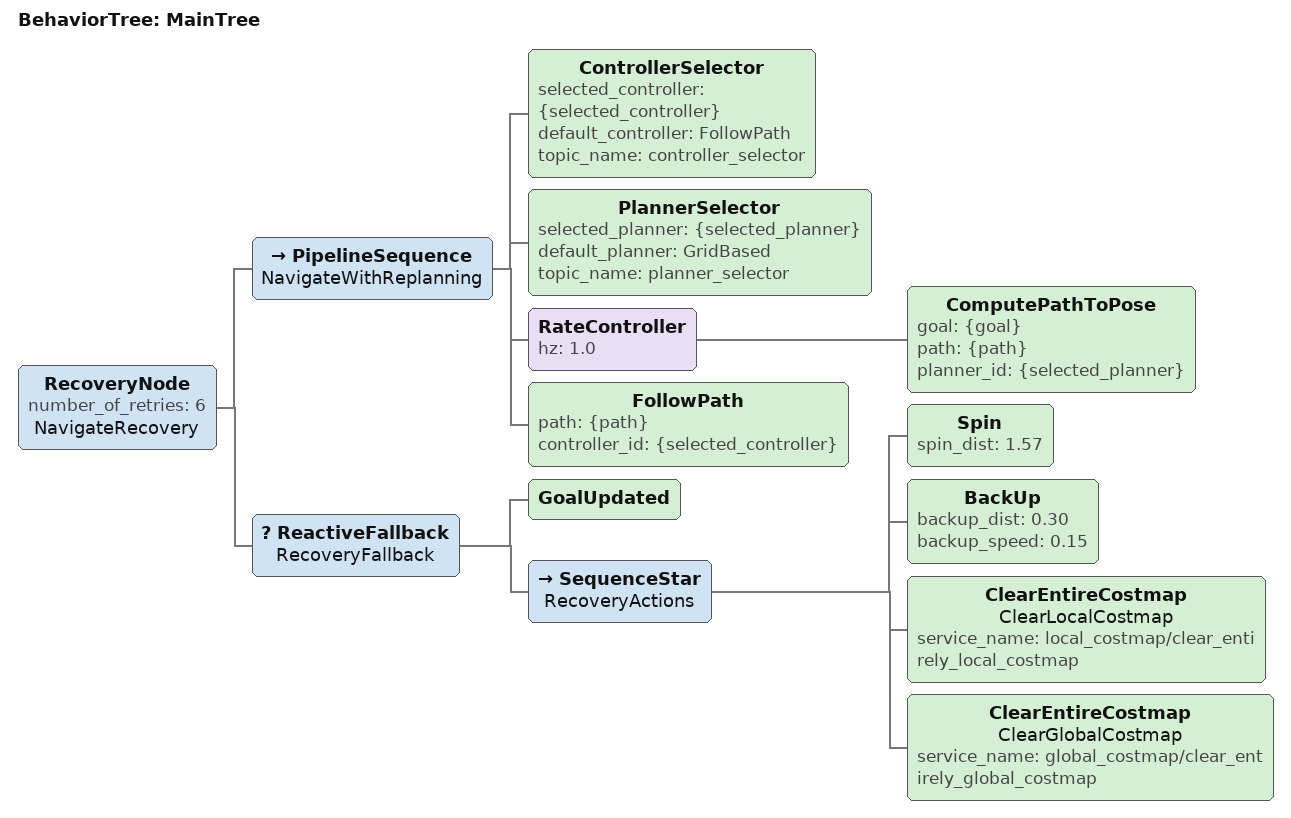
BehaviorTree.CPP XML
<!-- Navigation with replanning and recovery actions for blocked or failed paths. -->
<root BTCPP_format="4" main_tree_to_execute="MainTree">
  <BehaviorTree ID="MainTree">
    <RecoveryNode number_of_retries="6" name="NavigateRecovery">
      <PipelineSequence name="NavigateWithReplanning">
        <ControllerSelector selected_controller="{selected_controller}" default_controller="FollowPath" topic_name="controller_selector"/>
        <PlannerSelector selected_planner="{selected_planner}" default_planner="GridBased" topic_name="planner_selector"/>
        <RateController hz="1.0">
          <ComputePathToPose goal="{goal}" path="{path}" planner_id="{selected_planner}"/>
        </RateController>
        <FollowPath path="{path}" controller_id="{selected_controller}"/>
      </PipelineSequence>
      <ReactiveFallback name="RecoveryFallback">
        <GoalUpdated/>
        <SequenceStar name="RecoveryActions">
          <Spin spin_dist="1.57"/>
          <BackUp backup_dist="0.30" backup_speed="0.15"/>
          <ClearEntireCostmap name="ClearLocalCostmap" service_name="local_costmap/clear_entirely_local_costmap"/>
          <ClearEntireCostmap name="ClearGlobalCostmap" service_name="global_costmap/clear_entirely_global_costmap"/>
        </SequenceStar>
      </ReactiveFallback>
    </RecoveryNode>
  </BehaviorTree>
</root>
